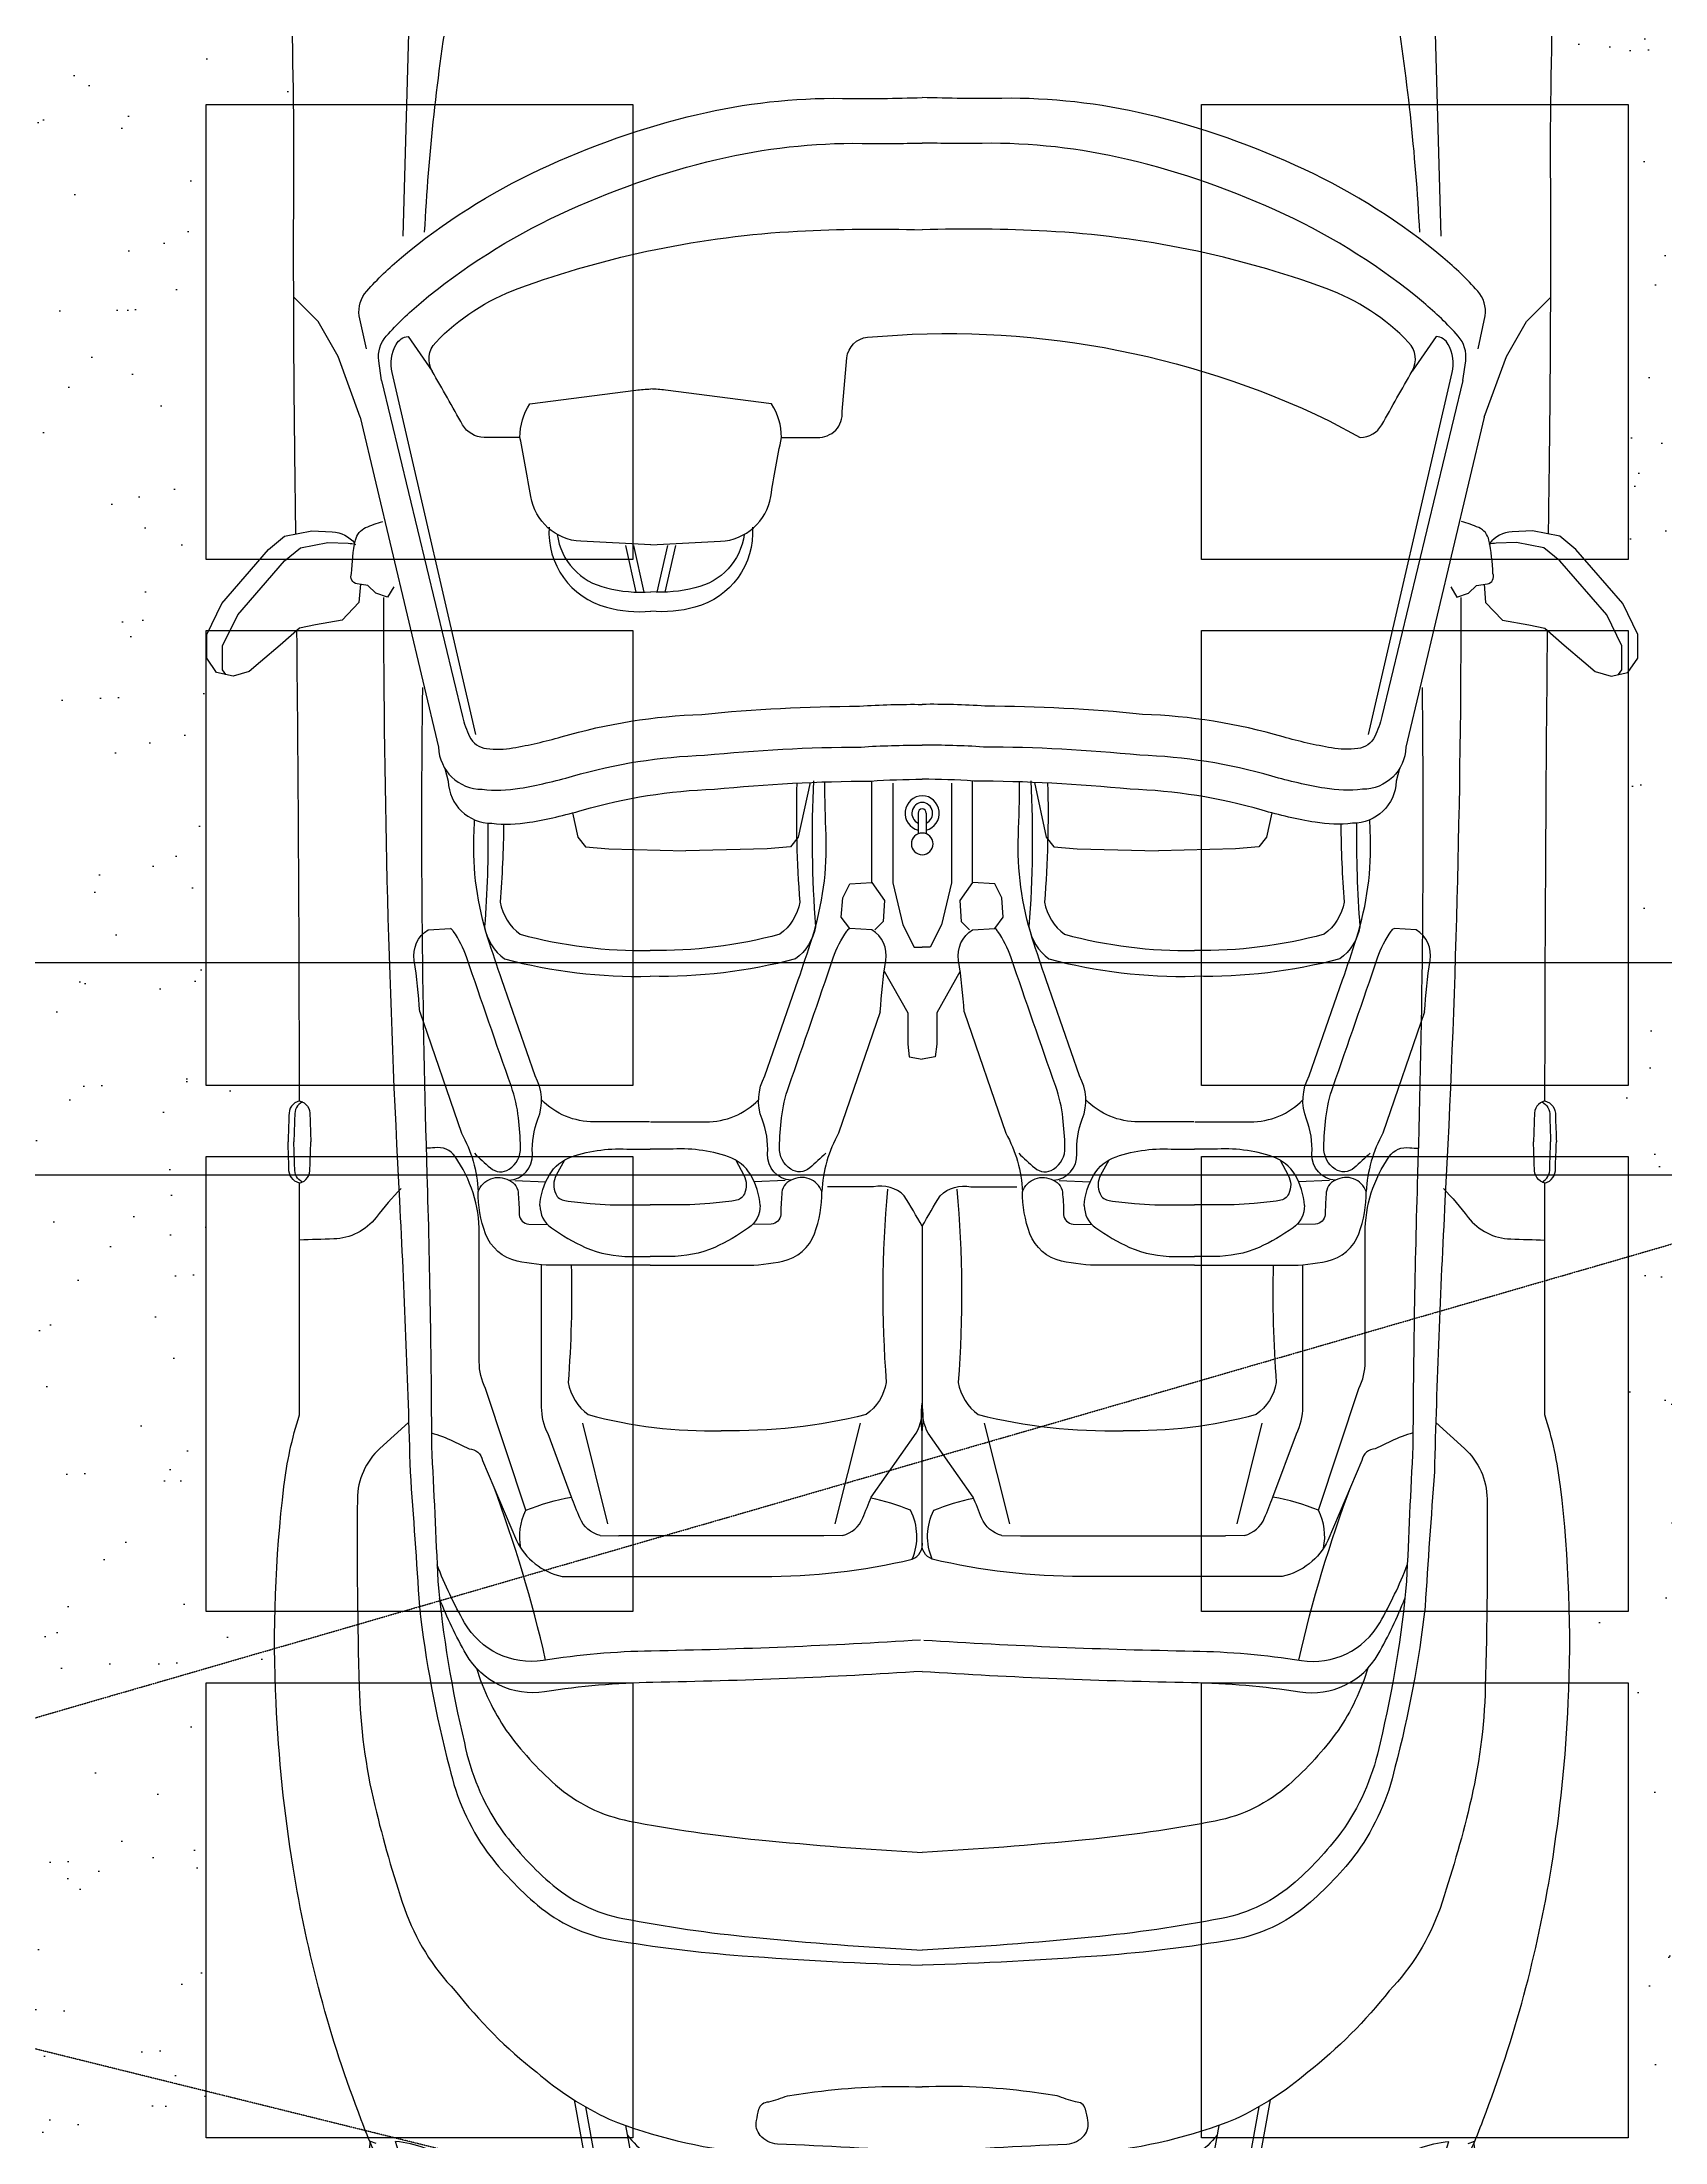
# Model space of a CAD drawing. Header units: millimetres. Extents: x -249630 to 95394, y -188036 to 109963.
# Drawn here: x -92736 to -89882, y 30966 to 34658 of the extents above; entities that cross this region are included whole.
import ezdxf

# ---------------------------------------------------------------- set-up
doc = ezdxf.new("R2010")
doc.units = ezdxf.units.MM
doc.header["$PDMODE"] = 2
doc.linetypes.add('HIDDEN2', pattern=[4.7625, 3.175, -1.5875])
for name, color, linetype in [('Arboles', 86, 'Continuous'), ('CARRERA911', 7, 'Continuous'), ('cotas', 1, 'Continuous'), ('Layer11', 30, 'Continuous'), ('Layer2', 8, 'Continuous'), ('Layer5', 84, 'Continuous'), ('VEREDA', 1, 'Continuous')]:
    doc.layers.add(name, color=color, linetype=linetype)
doc.styles.add('COTAS', font='arial.ttf', dxfattribs={"width": 1.1})
doc.dimstyles.new('COTA1-50', dxfattribs={"dimscale": 0.5, "dimtxt": 0.22, "dimasz": 0.12, "dimexe": 0.08, "dimexo": 0.05, "dimgap": 0.076, "dimtad": 2, "dimzin": 4, "dimdsep": 46, "dimtxsty": 'COTAS', "dimblk": 'ARCHTICK', "dimcen": -0.1, "dimclrd": 141, "dimclre": 141, "dimclrt": 11, "dimadec": 0, "dimazin": 0, "dimtfac": 1, "dimtix": 1, "dimtmove": 1, "dimatfit": 3, "dimfxl": 1, "dimtolj": 1, "dimtzin": 0, "dimarcsym": 0})
pattern_1 = [(82.5, (-230894.77, -222643.12), (-178.69067, 167.37674), [0, -193.04, 0, -215.9, 0, -206.375]), (52.5, (-230894.77, -222643.12), (-94.50546, 412.36643), [0, -104.14, 0, -173.99, 0, -66.675]), (12.5, (-231005.23, -222753.58), (279.14991, 280.16616), [0, -63.5, 0, -228.6, 0, -298.45]), (2.5, (-231005.23, -222753.58), (191.14055, 348.7754), [0, -31.75, 0, -149.86, 0, -171.45])]

# ---------------------------------------------------------------- blocks, each defined once
blk = doc.blocks.new('_ArchTick')
at = {"color": 0, "linetype": 'ByBlock', "const_width": 0.15}
blk.add_lwpolyline([(-0.5, -0.5), (0.5, 0.5)], dxfattribs=at)
blk = doc.blocks.new('*D67')
at = {"layer": 'cotas', "color": 141, "lineweight": -2, "transparency": 16777216}
for p, q in [((-92828, 33490.2), (-92828, 33039.6)), ((-89765.5, 33477.7), (-89765.5, 33039.6)), ((-92828, 33039.7), (-89765.5, 33039.7))]:
    blk.add_line(p, q, dxfattribs=at)
at = {"layer": 'Defpoints', "color": 0, "transparency": 16777216}
for p in [(-92828, 33490.3), (-89765.5, 33477.8), (-89765.5, 33039.7)]:
    blk.add_point(p, dxfattribs=at)
at = {"layer": 'cotas', "color": 141, "lineweight": -2, "transparency": 16777216, "xscale": 0.06, "yscale": 0.06, "zscale": 0.06, "rotation": 180}
blk.add_blockref('_ArchTick', (-92828, 33039.7), dxfattribs=at)
at = {"layer": 'cotas', "color": 141, "lineweight": -2, "transparency": 16777216, "xscale": 0.06, "yscale": 0.06, "zscale": 0.06}
blk.add_blockref('_ArchTick', (-89765.5, 33039.7), dxfattribs=at)
at = {"layer": 'cotas', "color": 11, "transparency": 16777216, "insert": (-91296.7, 33039.6), "char_height": 0.11, "attachment_point": 5, "style": 'COTAS'}
blk.add_mtext('\\A1;3062.50', dxfattribs=at)
blk = doc.blocks.new('CAR1_TOP')
at = {"layer": 'Layer11'}
for p, q in [((-1.8826, 0.7687), (-1.8798, 0.7766)), ((-0.5895, 0.5542), (-0.5899, 0.5278)), ((-0.8696, 0.4785), (-1.011, 0.4432)), ((-0.0589, 0.4742), (-0.0616, 0.4416)), ((-0.0453, 0.485), (-0.0589, 0.4742)), ((-0.0111, 0.4925), (-0.0453, 0.485)), ((-1.0274, 0.4539), (-1.0278, 0.4275)), ((-1.0278, 0.1391), (-1.0278, 0.4275)), ((-0.0616, 0.4416), (-0.0643, 0.3331)), ((0.2992, 0.4031), (0.3653, 0.4178)), ((-0.635, 0.411), (-0.635, 0.3836)), ((-0.5624, 0.411), (-0.5624, 0.3836)), ((-0.4841, 0.411), (-0.4841, 0.3836)), ((0.2992, 0.3918), (0.3653, 0.4065)), ((-0.635, 0.3562), (-0.635, 0.3836)), ((-0.5624, 0.3562), (-0.5624, 0.3836)), ((-0.4841, 0.3562), (-0.4841, 0.3836)), ((0.2992, 0.3734), (0.3653, 0.3587)), ((0.2992, 0.3621), (0.3653, 0.3474)), ((-0.0616, 0.2187), (-0.0643, 0.3331)), ((-0.5895, 0.213), (-0.5899, 0.2394)), ((-0.0589, 0.186), (-0.0616, 0.2187)), ((-0.0453, 0.1752), (-0.0589, 0.186)), ((0.0318, 0.1584), (-0.0453, 0.1752)), ((-1.0274, 0.1127), (-1.0278, 0.1391)), ((-0.8696, 0.0881), (-1.011, 0.1234)), ((-0.5925, 0.0007), (-0.846, 0.0007)), ((-0.0115, 0.0064), (-0.0405, 0.0064)), ((-0.0115, -0.005), (-0.0405, -0.005)), ((-0.8696, -0.0866), (-1.011, -0.122)), ((-1.0274, -0.1112), (-1.0278, -0.1377)), ((-1.0278, -0.1377), (-1.0278, -0.426)), ((-0.0453, -0.1737), (-0.0589, -0.1846)), ((0.0318, -0.157), (-0.0453, -0.1737)), ((-0.0589, -0.1846), (-0.0616, -0.2172)), ((-0.5895, -0.2115), (-0.5899, -0.2379)), ((-0.0616, -0.2172), (-0.0643, -0.3316)), ((-0.0616, -0.4401), (-0.0643, -0.3316)), ((-0.635, -0.3547), (-0.635, -0.3821)), ((-0.635, -0.4095), (-0.635, -0.3821)), ((-0.5624, -0.3547), (-0.5624, -0.3821)), ((-0.5624, -0.4095), (-0.5624, -0.3821)), ((-0.4841, -0.3547), (-0.4841, -0.3821)), ((-0.4841, -0.4095), (-0.4841, -0.3821)), ((-1.0274, -0.4524), (-1.0278, -0.426)), ((-0.8696, -0.477), (-1.011, -0.4417)), ((-0.0589, -0.4727), (-0.0616, -0.4401)), ((-0.0453, -0.4836), (-0.0589, -0.4727)), ((-0.0111, -0.491), (-0.0453, -0.4836)), ((-0.5895, -0.5527), (-0.5899, -0.5263)), ((-1.8826, -0.7673), (-1.8798, -0.7751))]:
    blk.add_line(p, q, dxfattribs=at)
for points in [[(0.3105, 0.791), (0.2848, 0.7932), (0.2599, 0.8168), (0.2537, 0.8541), (0.2487, 0.8765), (0.2251, 0.9039), (0.2014, 0.9313), (0.1877, 0.9475), (0.1815, 0.9698), (0.1865, 0.9935), (0.2064, 1.0072), (0.24, 1.0072), (0.2836, 0.986), (0.3595, 0.9201), (0.3782, 0.8977), (0.3857, 0.8591), (0.3844, 0.8305, -0.22161), (0.3679, 0.7988, -0.22161)], [(0.1837, 0.9803), (0.1902, 0.9848), (0.2238, 0.9848), (0.2674, 0.9636), (0.3434, 0.8977), (0.362, 0.8753), (0.3695, 0.8367), (0.3683, 0.8081, -0.062527), (0.3665, 0.7977, -0.062527)], [(-2.1927, 0.0007), (-2.1849, 0.3752, -0.076537), (-2.1534, 0.5545, -0.086757), (-2.092, 0.667, -0.10675), (-2.0573, 0.6954), (-2.0148, 0.7158, -0.003982), (-1.9314, 0.7551, -0.016266), (-1.8495, 0.7897, -0.052049), (-1.4937, 0.8857, -0.02824), (-1.2625, 0.9096, -0.041393), (-0.9586, 0.8986, -0.048157), (-0.8579, 0.8766), (-0.5317, 0.8766)], [(-0.5317, 0.8766, -0.3707), (-0.511, 0.8914, 0.000614), (-0.4739, 0.8927)], [(-0.4161, 0.8766, 0.3707), (-0.4367, 0.8914, -0.000614), (-0.4739, 0.8927)], [(0.3813, 0.8818, 0.000281), (0.4686, 0.8829, -0.004665), (0.9327, 0.8844, 0.006938), (1.2287, 0.8907, -0.055982), (1.4539, 0.8734, -0.021498), (1.594, 0.8404, -0.021353), (1.7042, 0.8042, -0.022762), (1.8875, 0.7255, -0.203444), (2.1378, 0.4392, -0.07526), (2.2116, 0.0007, -0.07526)], [(-0.5392, 0.7338, 0.024615), (-0.58, 0.7688, -0.223398), (-0.6103, 0.8284, 0.00021), (-0.6118, 0.8766, 0.00021)], [(-0.5317, 0.8766, 0.370699), (-0.511, 0.8619, -0.000614), (-0.4739, 0.8606)], [(-0.5302, 0.8726, -0.309042), (-0.511, 0.8833, 0.000614), (-0.4739, 0.8847)], [(-0.4176, 0.8726, 0.309042), (-0.4367, 0.8833, -0.000614), (-0.4739, 0.8847)], [(-0.4161, 0.8766, -0.3707), (-0.4367, 0.8619, 0.000614), (-0.4739, 0.8606)], [(-0.4161, 0.8766, 0.002126), (0.2454, 0.8803)], [(0.3068, 0.7441), (0.2925, 0.7529), (0.298, 0.7694), (0.309, 0.7803), (0.3112, 0.7957, -0.504918), (0.3255, 0.8033, -0.045684), (0.3726, 0.7979, -0.242065), (0.3902, 0.7836, -0.032414), (0.399, 0.7595, -0.143073)], [(-2.2116, -0.0007), (-2.2116, 0.3375, -0.055426), (-2.1912, 0.5216, -0.059428), (-2.1565, 0.6195, -0.097452), (-2.0951, 0.6997, -0.082707), (-1.9944, 0.7626, -0.136156), (-1.8794, 0.7768, 0.047635)], [(-0.8684, 0.7231), (-0.905, 0.7634, 0.209375), (-0.976, 0.7952, 0.008786), (-1.2407, 0.7928, 0.052376), (-1.4073, 0.7707, 0.022093), (-1.5519, 0.7291, 0.108048), (-1.6677, 0.6576, 0.061356), (-1.7823, 0.543, 0.068655), (-1.8483, 0.4409, 0.073523), (-1.895, 0.2468, 0.014318), (-1.9121, 0.0729, 0.013039), (-1.9153, 0.0007, 0.013039)], [(0.5454, 0.7913), (0.0815, 0.681), (0.0815, 0.681, 0.407429), (0.0222, 0.6198, 0.069501), (0.0236, 0.5669, 0.029071), (0.0406, 0.4926, -0.062231), (0.0701, 0.3068, -0.024249), (0.0816, 0.0868, -0.020658), (0.084, 0.0007, -0.020658)], [(0.6417, 0.7826), (0.6879, 0.7926, -0.220404), (0.7229, 0.782, -0.037374), (0.7702, 0.7332, -0.064028), (0.894, 0.5384, -0.05126), (0.9713, 0.3169, -0.061449), (0.994, 0.1128, 0.010916), (0.9951, 0.0007, 0.008235)], [(-2.1189, 0.4832), (-2.0489, 0.4919, 0.060338), (-2.0089, 0.5019, -0.005591), (-1.9952, 0.5543, -0.137482), (-1.9652, 0.6043, 0.014112), (-1.9214, 0.648, 0.101805), (-1.889, 0.7004, 0.064537), (-1.8797, 0.7414, 0.064537)], [(-2.1189, 0.4832, -0.075551), (-2.1101, 0.5468, -0.072826), (-2.0801, 0.6118, -0.056103), (-2.0389, 0.6617, -0.027417), (-2.0014, 0.6941, -0.098085), (-1.9414, 0.7241, 0.002459), (-1.8797, 0.7414, 0.002459)], [(0.2919, 0.7585, 0.013204), (-0.5567, 0.7361, -0.006823), (-0.938, 0.7211, -0.002349), (-1.1276, 0.708, 0.035892), (-1.3539, 0.6656, 0.099022), (-1.4726, 0.6128, 0.0549), (-1.5474, 0.5418, 0.134174), (-1.596, 0.4372, 0.023136), (-1.6184, 0.2542, 0.011713), (-1.6317, 0.0007, 0.011713)], [(0.5972, 0.7612), (0.1244, 0.6474, 0.053281), (0.0964, 0.6374, 0.257952), (0.0794, 0.6134, 0.069501), (0.0804, 0.5765, 0.029071), (0.0959, 0.5086, -0.06163), (0.1276, 0.3106, -0.023841), (0.1391, 0.0889, -0.020054), (0.1416, 0.0007, -0.020054)], [(0.0991, 0.6285), (0.6082, 0.7461, -0.184919), (0.648, 0.7406, -0.243778), (0.6592, 0.7239), (0.6105, 0.69)], [(0.5972, 0.7612), (0.6246, 0.7651, -0.220404), (0.6596, 0.7545, -0.037374), (0.7069, 0.7057, -0.064028), (0.8307, 0.5109, -0.05126), (0.908, 0.2894, -0.061449), (0.9307, 0.0853, 0.008235), (0.9311, 0.0007, 0.008235)], [(-0.2909, 0.7075, 0.024834), (-0.2185, 0.7153, -0.300381), (-0.1754, 0.6957), (-0.1734, 0.6644)], [(0.8003, 0.7307), (1.2032, 0.7194, -0.03271), (1.3238, 0.7081, 0.00658), (1.529, 0.678, -0.040733), (1.6156, 0.6592, -0.249875)], [(0.1655, 0.7038, 0.010667), (-0.5203, 0.6974, -0.006823), (-0.9019, 0.691, -0.002349), (-1.0917, 0.6821, 0.035892), (-1.3189, 0.6447, 0.099022), (-1.4388, 0.5945, 0.0549), (-1.5151, 0.5252, 0.134174), (-1.566, 0.4217, 0.023136), (-1.5925, 0.2392, 0.011039), (-1.6106, 0.0007, 0.011039)], [(-1.2186, 0.0007, -0.011415), (-1.2341, 0.3796, 0.034437), (-1.2473, 0.5318, -0.311257), (-1.1943, 0.6422, -0.036685), (-1.1159, 0.6797, -0.193774)], [(-1.1744, 0.0029, -0.011415), (-1.1899, 0.3818, 0.034437), (-1.2031, 0.534, -0.311257), (-1.1501, 0.6444, -0.038052), (-1.0687, 0.6831, -0.193774)], [(-0.8832, 0.6913, -0.045215), (-0.8947, 0.6605), (-0.9054, 0.638, -0.345557), (-0.9217, 0.6192), (-1.0342, 0.5715, 0.230283), (-1.0852, 0.5071), (-1.0852, 0.2255, 0.05775), (-1.0608, 0.0148, 0.221944), (-0.992, 0.0171, 0.049345), (-0.9749, 0.0731, 0.049345)], [(-0.6019, 0.6237, 0.154428), (-0.4944, 0.6578, 0.279563), (-0.4819, 0.6864, -0.0411), (-0.4825, 0.6986, -0.0411)], [(-0.2909, 0.7075), (-0.4613, 0.6488, -0.113823), (-0.5436, 0.6253, -0.467977), (-0.5278, 0.5822, 0.412278), (-0.4906, 0.549, -0.105935), (-0.4417, 0.5412, 0.220468), (-0.381, 0.5451), (-0.2459, 0.592, -0.006488), (-0.1871, 0.6116, -0.087388), (-0.0422, 0.6312, 0.002401), (-0.0207, 0.6304, 0.002401)], [(0.3659, 0.3826), (0.371, 0.4809, -0.352581), (0.434, 0.5514, 0.008047), (0.5172, 0.5665), (0.5172, 0.6169, -0.270521), (0.5348, 0.6472, 0.000614), (0.6105, 0.69, -0.331797), (0.6508, 0.685, -0.11427), (0.7265, 0.5691, -0.074246), (0.8072, 0.176, -0.021686), (0.8091, 0.0007, -0.021686)], [(0.8059, 0.7006, -0.028311), (1.1354, 0.6648, 0.046105), (1.7625, 0.4522, 0.219439), (1.8284, 0.4654, -0.325452)], [(-0.4896, 0.6307, 0.013286), (-0.5104, 0.6082, 0.337789), (-0.5121, 0.5816, 0.259224), (-0.4813, 0.5656, 0.021299), (-0.4399, 0.5686, 0.055963), (-0.396, 0.5786, -0.002113), (-0.2147, 0.6414, 0.070451), (-0.1774, 0.6603, 0.094491), (-0.1734, 0.6644, 0.27987)], [(0.0516, 0.6722), (0.0336, 0.6674), (0.0336, 0.6674, 0.407429), (-0.0257, 0.6062, 0.069501), (-0.0242, 0.5533, 0.029071), (-0.0073, 0.4789, -0.062231), (0.0223, 0.2931, -0.024249), (0.0337, 0.0732, -0.017381), (0.0363, 0.0007, -0.017381)], [(-1.214, 0.6277, 0.073848), (-1.3018, 0.5857, 0.0549), (-1.3781, 0.5164, 0.134174), (-1.429, 0.4129, 0.023136), (-1.4555, 0.2304, 0.010631), (-1.4732, 0.0007, 0.010631)], [(-0.992, 0.5581), (-0.8206, 0.6148, -0.12452), (-0.783, 0.6237)], [(-0.6473, 0.3836), (-0.6473, 0.5157, -0.053938), (-0.6414, 0.5705, -0.254764), (-0.6029, 0.6149, -0.092411), (-0.5436, 0.6253)], [(-1.2026, 0.5305, 0.033935), (-0.9576, 0.6039, 0.033935)], [(-0.1712, 0.6163, 0.195218), (-0.2165, 0.5881, 0.070006), (-0.2409, 0.3836, 0.070006)], [(-0.1365, 0.5943, 0.195218), (-0.1818, 0.5661, 0.070126), (-0.2046, 0.3836, 0.070126)], [(-0.0254, 0.6117, -0.022542), (-0.1712, 0.6163)], [(-0.0268, 0.5896, -0.016969), (-0.1365, 0.5943)], [(-1.0451, 0.5653, -0.169354), (-0.992, 0.5581, -0.056224), (-0.9734, 0.4941, -0.056224)], [(-0.5278, 0.5822, -0.326686), (-0.548, 0.569, -0.023531), (-0.5762, 0.5675, 0.359), (-0.5895, 0.5542)], [(0.5172, 0.5665, -0.146365), (0.5642, 0.5525), (0.5835, 0.4034, -0.020696), (0.5853, 0.3826, -0.020696)], [(-0.9734, 0.4941), (-0.8844, 0.527, -0.12452), (-0.8467, 0.536)], [(-0.5632, 0.5385, 0.242282), (-0.5946, 0.5223, 0.047081), (-0.6222, 0.4747, 0.10256), (-0.635, 0.411, 2.072365)], [(-0.5632, 0.5385, -0.117989), (-0.5203, 0.5252, -0.175982), (-0.4946, 0.4938, -0.098855), (-0.4841, 0.411, 1.01209)], [(-0.4457, 0.3842), (-0.4457, 0.4621, -0.199641), (-0.4148, 0.5363, 0.141935)], [(-0.4994, 0.504), (-0.5208, 0.5156, 0.238178), (-0.5468, 0.5163, 0.252188), (-0.5564, 0.5033, 0.013169), (-0.5605, 0.4678, 0.027186), (-0.5624, 0.411, 0.027186)], [(0.3909, 0.5256, 0.358011), (0.2781, 0.4448, 0.087142), (0.2726, 0.3826)], [(0.3807, 0.5142, 0.316561), (0.3056, 0.4448, 0.087142), (0.3001, 0.3826)], [(-1.8213, 0.4903), (-2.0181, 0.4547, 0.207319), (-2.0913, 0.406, 0.101931), (-2.1035, 0.3746, 0.00876), (-2.1122, 0.3172, 0.038849), (-2.1297, 0.0007, 0.03739)], [(-1.8309, 0.4743), (-2.0053, 0.4428, 0.207319), (-2.0785, 0.3941, 0.101931), (-2.0907, 0.3627, 0.00876), (-2.0994, 0.3053, 0.03739), (-2.1172, 0.0007, 0.03739)], [(-1.0274, 0.4539, -0.234479), (-1.0027, 0.4823, -0.003885), (-0.9734, 0.4941, -0.003885)], [(-0.812, 0.4987, 0.195218), (-0.8573, 0.4705, 0.071933), (-0.88, 0.2833, 0.070126)], [(-0.6473, 0.4944, -0.02547), (-0.812, 0.4987)], [(-1.8571, 0.4179), (-1.9408, 0.4028, 0.207319), (-2.014, 0.354, 0.101931), (-2.0262, 0.3227, 0.00876), (-2.035, 0.2652, 0.032481), (-2.053, 0.0007)], [(-1.8708, 0.4154, 0.088206), (-1.8972, 0.3871, 0.101931), (-1.9094, 0.3558, 0.00876), (-1.9181, 0.2983, 0.036536), (-1.936, 0.0007, 0.036536)], [(-0.6473, 0.3836), (-0.6473, 0.2515, 0.053938), (-0.6414, 0.1967, 0.254764), (-0.6029, 0.1523, 0.092411), (-0.5436, 0.1419)], [(-0.5632, 0.2287, -0.242282), (-0.5946, 0.2449, -0.047081), (-0.6222, 0.2924, -0.10256), (-0.635, 0.3562, -2.072365)], [(-0.5632, 0.2287, 0.117989), (-0.5203, 0.242, 0.175982), (-0.4946, 0.2734, 0.098855), (-0.4841, 0.3562, -1.01209)], [(-0.4994, 0.2631), (-0.5208, 0.2516, -0.238178), (-0.5468, 0.2509, -0.252188), (-0.5564, 0.2639, -0.013169), (-0.5605, 0.2994, -0.027186), (-0.5624, 0.3562, -0.027186)], [(-0.4457, 0.383), (-0.4457, 0.305, 0.199641), (-0.4148, 0.2309, -0.141935)], [(-0.1712, 0.1508, -0.195218), (-0.2165, 0.179, -0.070006), (-0.2409, 0.3836, -0.070006)], [(-0.1365, 0.1729, -0.195218), (-0.1818, 0.2011, -0.070126), (-0.2046, 0.3836, -0.070126)], [(0.3909, 0.2396, -0.358011), (0.2781, 0.3204, -0.087142), (0.2726, 0.3826)], [(0.3807, 0.251, -0.316561), (0.3056, 0.3204, -0.087142), (0.3001, 0.3826)], [(0.3659, 0.3826), (0.371, 0.2843, 0.352581), (0.434, 0.2138, -0.008047), (0.5172, 0.1987), (0.5172, 0.1483)], [(0.5172, 0.1987, 0.146365), (0.5642, 0.2127), (0.5835, 0.3618, 0.020696), (0.5853, 0.3826, 0.020696)], [(-0.812, 0.0513, -0.195218), (-0.8573, 0.0796, -0.066177), (-0.88, 0.2833, -0.070126)], [(-1.8943, 0.0007, 0.004647), (-1.8833, 0.2043, -0.212789), (-1.8711, 0.2286, -0.225042), (-1.8502, 0.2339, -0.010282), (-1.8345, 0.2304, -0.358153), (-1.8241, 0.2164, 0.030605), (-1.8154, 0.1903), (-1.8101, 0.152, -0.044318), (-1.803, 0.0007, -0.044318)], [(-0.5278, 0.1849, 0.326686), (-0.548, 0.1982, 0.023531), (-0.5762, 0.1996, -0.359), (-0.5895, 0.213)], [(-0.2909, 0.0597), (-0.4613, 0.1184, 0.113823), (-0.5436, 0.1419, 0.467977), (-0.5278, 0.1849, -0.412278), (-0.4906, 0.2182, 0.105935), (-0.4417, 0.226, -0.220468), (-0.381, 0.2221), (-0.2459, 0.1751, 0.006488), (-0.1871, 0.1556, 0.087388), (-0.0422, 0.136, -0.008359), (0.0326, 0.1377, -0.008359)], [(-0.4896, 0.1364, -0.013286), (-0.5104, 0.1589, -0.337789), (-0.5121, 0.1856, -0.259224), (-0.4813, 0.2016, -0.021299), (-0.4399, 0.1986, -0.055963), (-0.396, 0.1885, 0.002113), (-0.2147, 0.1258, -0.070451), (-0.1774, 0.1068, -0.094491), (-0.1734, 0.1027, -0.27987)], [(0.031, 0.1771, 0.025901), (-0.1365, 0.1729)], [(0.0342, 0.1536, 0.031761), (-0.1712, 0.1508, 0.031761)], [(0.5172, 0.1483, 0.460181), (0.5537, 0.1134), (0.6289, 0.1066, -0.361883), (0.658, 0.0775, -0.136022), (0.5405, -0.5718, -0.015575)], [(-0.5925, 0.0007, 0.007409), (-0.5495, 0.026, 0.250325), (-0.5368, 0.0692), (-0.5368, 0.134)], [(-1.0274, 0.1127, 0.234479), (-1.0027, 0.0843, 0.003885), (-0.9734, 0.0725, 0.003885)], [(-0.2909, 0.0597, -0.024834), (-0.2185, 0.0519, 0.300381), (-0.1754, 0.0714), (-0.1734, 0.1027), (-0.1578, 0.1145), (-0.1303, 0.1125), (-0.1108, 0.1027), (-0.1088, 0.0714), (-0.1343, 0.0538), (-0.1636, 0.0558), (-0.1754, 0.0675)], [(-0.9734, 0.0725), (-0.8836, 0.0092, 0.137248), (-0.846, 0.0007)], [(-0.5405, 0.0495, 0.042022), (-0.812, 0.0513)], [(-2.2116, 0.0022), (-2.2116, -0.3361, 0.055426), (-2.1912, -0.5201, 0.059428), (-2.1565, -0.618, 0.097452), (-2.0951, -0.6982, 0.082707), (-1.9944, -0.7612, 0.136156), (-1.8794, -0.7753, -0.047635)], [(-2.1927, 0.0007), (-2.1849, -0.3737, 0.076537), (-2.1534, -0.5531, 0.086757), (-2.092, -0.6656, 0.10675), (-2.0573, -0.6939), (-2.0148, -0.7143, 0.003982), (-1.9314, -0.7537, 0.016266), (-1.8495, -0.7883, 0.052049), (-1.4937, -0.8843, 0.02824), (-1.2625, -0.9081, 0.041393), (-0.9586, -0.8971, 0.048157), (-0.8579, -0.8751), (-0.5317, -0.8751)], [(-1.8213, -0.4888), (-2.0181, -0.4533, -0.207319), (-2.0913, -0.4045, -0.101931), (-2.1035, -0.3732, -0.00876), (-2.1122, -0.3157, -0.038849), (-2.1297, 0.0007, -0.03739)], [(-1.8309, -0.4729), (-2.0053, -0.4414, -0.207319), (-2.0785, -0.3926, -0.101931), (-2.0907, -0.3613, -0.00876), (-2.0994, -0.3038, -0.03739), (-2.1172, 0.0007, -0.03739)], [(-1.8571, -0.4164), (-1.9408, -0.4013, -0.207319), (-2.014, -0.3526, -0.101931), (-2.0262, -0.3212, -0.00876), (-2.035, -0.2637, -0.032481), (-2.053, 0.0007)], [(-1.8708, -0.414, -0.088206), (-1.8972, -0.3856, -0.101931), (-1.9094, -0.3543, -0.00876), (-1.9181, -0.2968, -0.036536), (-1.936, 0.0007, -0.036536)], [(-0.8684, -0.7216), (-0.905, -0.7619, -0.209375), (-0.976, -0.7938, -0.008786), (-1.2407, -0.7913, -0.052376), (-1.4073, -0.7693, -0.022093), (-1.5519, -0.7276, -0.108048), (-1.6677, -0.6561, -0.061356), (-1.7823, -0.5416, -0.068655), (-1.8483, -0.4394, -0.073523), (-1.895, -0.2453, -0.014318), (-1.9121, -0.0715, -0.013039), (-1.9153, 0.0007, -0.013039)], [(-1.8943, 0.0007, -0.004647), (-1.8833, -0.2028, 0.212789), (-1.8711, -0.2272, 0.225042), (-1.8502, -0.2324, 0.010282), (-1.8345, -0.2289, 0.358153), (-1.8241, -0.215, -0.030605), (-1.8154, -0.1889), (-1.8101, -0.1506, 0.044318), (-1.803, 0.0007, 0.044318)], [(0.2919, -0.757, -0.013204), (-0.5567, -0.7346, 0.006823), (-0.938, -0.7197, 0.002349), (-1.1276, -0.7066, -0.035892), (-1.3539, -0.6642, -0.099022), (-1.4726, -0.6113, -0.0549), (-1.5474, -0.5404, -0.134174), (-1.596, -0.4358, -0.023136), (-1.6184, -0.2527, -0.011713), (-1.6317, 0.0007, -0.011713)], [(0.1655, -0.7023, -0.010667), (-0.5203, -0.696, 0.006823), (-0.9019, -0.6895, 0.002349), (-1.0917, -0.6806, -0.035892), (-1.3189, -0.6433, -0.099022), (-1.4388, -0.5931, -0.0549), (-1.5151, -0.5238, -0.134174), (-1.566, -0.4203, -0.023136), (-1.5925, -0.2378, -0.011039), (-1.6106, 0.0007, -0.011039)], [(-1.214, -0.6263, -0.073848), (-1.3018, -0.5842, -0.0549), (-1.3781, -0.5149, -0.134174), (-1.429, -0.4115, -0.023136), (-1.4555, -0.2289, -0.010631), (-1.4732, 0.0007, -0.010631)], [(-1.2186, 0.0007, 0.011415), (-1.2341, -0.3781, -0.034437), (-1.2473, -0.5304, 0.311257), (-1.1943, -0.6407, 0.036685), (-1.1159, -0.6782, 0.193774)], [(-1.0608, 0.0148, 0.353184), (-1.036, 0.0007)], [(-1.0608, -0.0134, -0.353184), (-1.036, 0.0007)], [(-1.036, 0.0007), (-0.8827, 0.0007, -0.060517), (-0.8414, 0.0007)], [(-0.9974, 0.0007), (-0.8827, 0.0007, 0.060517), (-0.8414, 0.0007)], [(-0.9734, -0.071), (-0.8836, -0.0077, -0.137248), (-0.846, 0.0007)], [(-0.5925, 0.0007, -0.007409), (-0.5495, -0.0245, -0.250325), (-0.5368, -0.0678), (-0.5368, -0.1325)], [(0.0516, -0.6708), (0.0336, -0.6659), (0.0336, -0.6659, -0.407429), (-0.0257, -0.6047, -0.069501), (-0.0242, -0.5518, -0.029071), (-0.0073, -0.4774, 0.062231), (0.0223, -0.2916, 0.024249), (0.0337, -0.0717, 0.017381), (0.0363, 0.0007, 0.017381)], [(0.5454, -0.7898), (0.0815, -0.6796), (0.0815, -0.6796, -0.407429), (0.0222, -0.6184, -0.069501), (0.0236, -0.5655, -0.029071), (0.0406, -0.4911, 0.062231), (0.0701, -0.3053, 0.024249), (0.0816, -0.0854, 0.020658), (0.084, 0.0007, 0.020658)], [(0.5972, -0.7598), (0.1244, -0.6459, -0.053281), (0.0964, -0.6359, -0.257952), (0.0794, -0.6119, -0.069501), (0.0804, -0.575, -0.029071), (0.0959, -0.5071, 0.06163), (0.1276, -0.3092, 0.023841), (0.1391, -0.0875, 0.020054), (0.1416, 0.0007, 0.020054)], [(0.3813, -0.8803, -0.000281), (0.4686, -0.8814, 0.004665), (0.9327, -0.883, -0.006938), (1.2287, -0.8893, 0.055982), (1.4539, -0.872, 0.021498), (1.594, -0.8389, 0.021353), (1.7042, -0.8027, 0.022762), (1.8875, -0.7241, 0.203444), (2.1378, -0.4377, 0.07526), (2.2116, 0.0007, 0.07526)], [(0.5405, -0.5718), (0.5172, -0.6155, 0.270521), (0.5348, -0.6457, -0.000614), (0.6105, -0.6885, 0.331797), (0.6508, -0.6835, 0.11427), (0.7265, -0.5676, 0.074246), (0.8072, -0.1745, 0.021686), (0.8091, 0.0007)], [(0.5972, -0.7598), (0.6246, -0.7637, 0.220404), (0.6596, -0.7531, 0.037374), (0.7069, -0.7042, 0.064028), (0.8307, -0.5094, 0.05126), (0.908, -0.2879, 0.061449), (0.9307, -0.0838, -0.008235), (0.9311, 0.0007, -0.008235)], [(0.6417, -0.7811), (0.6879, -0.7912, 0.220404), (0.7229, -0.7806, 0.037374), (0.7702, -0.7317, 0.064028), (0.894, -0.5369, 0.05126), (0.9713, -0.3154, 0.061449), (0.994, -0.1113, -0.010916), (0.9951, 0.0007, -0.008235)], [(-1.1744, -0.0015, 0.011415), (-1.1899, -0.3803, -0.034437), (-1.2031, -0.5326, 0.311257), (-1.1501, -0.6429, 0.038052), (-1.0687, -0.6816, 0.193774)], [(-0.8832, -0.6898, 0.045215), (-0.8947, -0.6591), (-0.9054, -0.6365, 0.345557), (-0.9217, -0.6177), (-1.0342, -0.57, -0.230283), (-1.0852, -0.5057), (-1.0852, -0.224, -0.05775), (-1.0608, -0.0134, -0.221944), (-0.992, -0.0156, -0.049345), (-0.9749, -0.0716, -0.049345)], [(-0.812, -0.0499, 0.195218), (-0.8573, -0.0781, 0.066177), (-0.88, -0.2818, 0.070126)], [(-0.5405, -0.048, -0.042022), (-0.812, -0.0499)], [(-0.2909, -0.0582), (-0.4613, -0.1169, -0.113823), (-0.5436, -0.1404, -0.467977), (-0.5278, -0.1835, 0.412278), (-0.4906, -0.2167, -0.105935), (-0.4417, -0.2245, 0.220468), (-0.381, -0.2206), (-0.2459, -0.1737, -0.006488), (-0.1871, -0.1541, -0.087388), (-0.0422, -0.1345, 0.008359), (0.0326, -0.1363, 0.008359)], [(-0.2909, -0.0582, 0.024834), (-0.2185, -0.0504, -0.300381), (-0.1754, -0.07), (-0.1734, -0.1013), (-0.1578, -0.113), (-0.1303, -0.1111), (-0.1108, -0.1013), (-0.1088, -0.07), (-0.1343, -0.0524), (-0.1636, -0.0543), (-0.1754, -0.066)], [(-1.0274, -0.1112, -0.234479), (-1.0027, -0.0829, -0.003885), (-0.9734, -0.071, -0.003885)], [(-0.4896, -0.135, 0.013286), (-0.5104, -0.1575, 0.337789), (-0.5121, -0.1841, 0.259224), (-0.4813, -0.2001, 0.021299), (-0.4399, -0.1971, 0.055963), (-0.396, -0.1871, -0.002113), (-0.2147, -0.1243, 0.070451), (-0.1774, -0.1054, 0.094491), (-0.1734, -0.1013, 0.27987)], [(-0.6473, -0.3821), (-0.6473, -0.25, -0.053938), (-0.6414, -0.1952, -0.254764), (-0.6029, -0.1508, -0.092411), (-0.5436, -0.1404)], [(-0.1712, -0.1494, 0.195218), (-0.2165, -0.1776, 0.070006), (-0.2409, -0.3821, 0.070006)], [(-0.1365, -0.1714, 0.195218), (-0.1818, -0.1996, 0.070126), (-0.2046, -0.3821, 0.070126)], [(0.0342, -0.1521, -0.031761), (-0.1712, -0.1494, -0.031761)], [(0.031, -0.1757, -0.025901), (-0.1365, -0.1714)], [(-0.5278, -0.1835, -0.326686), (-0.548, -0.1967, -0.023531), (-0.5762, -0.1982, 0.359), (-0.5895, -0.2115)], [(-0.5632, -0.2272, 0.242282), (-0.5946, -0.2434, 0.047081), (-0.6222, -0.291, 0.10256), (-0.635, -0.3547, 2.072365)], [(-0.5632, -0.2272, -0.117989), (-0.5203, -0.2405, -0.175982), (-0.4946, -0.2719, -0.098855), (-0.4841, -0.3547, 1.01209)], [(-0.4457, -0.3815), (-0.4457, -0.3036, -0.199641), (-0.4148, -0.2294, 0.141935)], [(-0.4994, -0.2617), (-0.5208, -0.2501, 0.238178), (-0.5468, -0.2494, 0.252188), (-0.5564, -0.2624, 0.013169), (-0.5605, -0.2979, 0.027186), (-0.5624, -0.3547, 0.027186)], [(-0.812, -0.4973, -0.195218), (-0.8573, -0.469, -0.071933), (-0.88, -0.2818, -0.070126)], [(-0.6473, -0.3821), (-0.6473, -0.5142, 0.053938), (-0.6414, -0.569, 0.254764), (-0.6029, -0.6134, 0.092411), (-0.5436, -0.6238)], [(-0.4457, -0.3827), (-0.4457, -0.4607, 0.199641), (-0.4148, -0.5348, -0.141935)], [(-0.1712, -0.6149, -0.195218), (-0.2165, -0.5867, -0.070006), (-0.2409, -0.3821, -0.070006)], [(-0.1365, -0.5928, -0.195218), (-0.1818, -0.5646, -0.070126), (-0.2046, -0.3821, -0.070126)], [(-0.5632, -0.537, -0.242282), (-0.5946, -0.5209, -0.047081), (-0.6222, -0.4733, -0.10256), (-0.635, -0.4095, -2.072365)], [(-0.5632, -0.537, 0.117989), (-0.5203, -0.5237, 0.175982), (-0.4946, -0.4923, 0.098855), (-0.4841, -0.4095, -1.01209)], [(-0.4994, -0.5026), (-0.5208, -0.5141, -0.238178), (-0.5468, -0.5148, -0.252188), (-0.5564, -0.5018, -0.013169), (-0.5605, -0.4663, -0.027186), (-0.5624, -0.4095, -0.027186)], [(-1.0274, -0.4524, 0.234479), (-1.0027, -0.4808, 0.003885), (-0.9734, -0.4926, 0.003885)], [(0.8059, -0.6991, 0.028311), (1.1354, -0.6634, -0.046105), (1.7625, -0.4507, -0.219439), (1.8284, -0.4639, 0.325452)], [(-2.1189, -0.4817, 0.075551), (-2.1101, -0.5454, 0.072826), (-2.0801, -0.6103, 0.056103), (-2.0389, -0.6602, 0.027417), (-2.0014, -0.6927, 0.098085), (-1.9414, -0.7226, -0.002459), (-1.8797, -0.7399, -0.002459)], [(-2.1189, -0.4817), (-2.0489, -0.4904, -0.060338), (-2.0089, -0.5004, 0.005591), (-1.9952, -0.5529, 0.137482), (-1.9652, -0.6028, -0.014112), (-1.9214, -0.6465, -0.101805), (-1.889, -0.6989, -0.064537), (-1.8797, -0.7399, -0.064537)], [(-1.0451, -0.5638, 0.169354), (-0.992, -0.5567, 0.056224), (-0.9734, -0.4926, 0.056224)], [(-0.9734, -0.4926), (-0.8844, -0.5256, 0.12452), (-0.8467, -0.5345)], [(-0.6473, -0.493, 0.02547), (-0.812, -0.4973)], [(-1.2026, -0.529, -0.033935), (-0.9576, -0.6025, -0.033935)], [(-0.992, -0.5567), (-0.8206, -0.6133, 0.12452), (-0.783, -0.6223)], [(-0.5278, -0.5808, 0.326686), (-0.548, -0.5675, 0.023531), (-0.5762, -0.5661, -0.359), (-0.5895, -0.5527)], [(-0.2909, -0.706), (-0.4613, -0.6473, 0.113823), (-0.5436, -0.6238, 0.467977), (-0.5278, -0.5808, -0.412278), (-0.4906, -0.5475, 0.105935), (-0.4417, -0.5397, -0.220468), (-0.381, -0.5436), (-0.2459, -0.5906, 0.006488), (-0.1871, -0.6101, 0.087388), (-0.0422, -0.6297, -0.002401), (-0.0207, -0.6289, -0.002401)], [(-0.4896, -0.6293, -0.013286), (-0.5104, -0.6068, -0.337789), (-0.5121, -0.5801, -0.259224), (-0.4813, -0.5642, -0.021299), (-0.4399, -0.5671, -0.055963), (-0.396, -0.5772, 0.002113), (-0.2147, -0.6399, -0.070451), (-0.1774, -0.6589, -0.094491), (-0.1734, -0.663, -0.27987)], [(-0.0268, -0.5881, 0.016969), (-0.1365, -0.5928)], [(-0.0254, -0.6102, 0.022542), (-0.1712, -0.6149)], [(-0.6019, -0.6223, -0.154428), (-0.4944, -0.6563, -0.279563), (-0.4819, -0.685, 0.0411), (-0.4825, -0.6971, 0.0411)], [(0.0991, -0.627), (0.6082, -0.7447, 0.184919), (0.648, -0.7391, 0.243778), (0.6592, -0.7224), (0.6105, -0.6885)], [(-0.2909, -0.706, -0.024834), (-0.2185, -0.7138, 0.300381), (-0.1754, -0.6943), (-0.1734, -0.663)], [(0.8003, -0.7292), (1.2032, -0.718, 0.03271), (1.3238, -0.7067, -0.00658), (1.529, -0.6766, 0.040733), (1.6156, -0.6577, 0.249875)], [(-0.5392, -0.7323, -0.024615), (-0.58, -0.7673, 0.223398), (-0.6103, -0.827, -0.00021), (-0.6118, -0.8751, -0.00021)], [(0.3068, -0.7427), (0.2925, -0.7514), (0.298, -0.7679), (0.309, -0.7789), (0.3112, -0.7942, 0.504918), (0.3255, -0.8019, 0.045684), (0.3726, -0.7964, 0.242065), (0.3902, -0.7821, 0.032414), (0.399, -0.758, 0.143073)], [(0.3105, -0.7895), (0.2848, -0.7917), (0.2599, -0.8154), (0.2537, -0.8527), (0.2487, -0.8751), (0.2251, -0.9024), (0.2014, -0.9298), (0.1877, -0.946), (0.1815, -0.9684), (0.1865, -0.992), (0.2064, -1.0057), (0.24, -1.0057), (0.2836, -0.9846), (0.3595, -0.9186), (0.3782, -0.8962), (0.3857, -0.8577), (0.3844, -0.829, 0.22161), (0.3679, -0.7973, 0.22161)], [(0.1837, -0.9788), (0.1902, -0.9833), (0.2238, -0.9833), (0.2674, -0.9622), (0.3434, -0.8962), (0.362, -0.8738), (0.3695, -0.8353), (0.3683, -0.8067, 0.062527), (0.3665, -0.7963, 0.062527)], [(-0.5317, -0.8752, -0.370699), (-0.511, -0.8604, 0.000614), (-0.4739, -0.8591)], [(-0.5317, -0.8752, 0.3707), (-0.511, -0.8899, -0.000614), (-0.4739, -0.8913)], [(-0.5302, -0.8711, 0.309042), (-0.511, -0.8819, -0.000614), (-0.4739, -0.8832)], [(-0.4161, -0.8752, 0.3707), (-0.4367, -0.8604, -0.000614), (-0.4739, -0.8591)], [(-0.4176, -0.8711, -0.309042), (-0.4367, -0.8819, 0.000614), (-0.4739, -0.8832)], [(-0.4161, -0.8752, -0.3707), (-0.4367, -0.8899, 0.000614), (-0.4739, -0.8913)], [(-0.4161, -0.8752, -0.002126), (0.2454, -0.8789)]]:
    blk.add_lwpolyline(points, format="xyb", dxfattribs=at)
for points in [[(0.5454, 0.7913), (0.6309, 0.8224), (0.6801, 0.8506), (0.7144, 0.8848)], [(-0.783, 0.6237), (-0.6019, 0.6237)], [(-0.5281, 0.5739), (-0.5299, 0.5301)], [(-0.8467, 0.536), (-0.6465, 0.536)], [(-0.5281, 0.1933), (-0.5299, 0.237)], [(-0.1088, 0.0714), (0.0338, 0.0714)], [(-0.2335, 0.0543), (-0.2922, 0.0211), (-0.3364, 0.0211), (-0.3541, 0.0189), (-0.3574, 0.0007)], [(0.031, 0.0421), (-0.1092, 0.0421), (-0.1684, 0.0279), (-0.2001, 0.0121), (-0.2001, 0.0007)], [(-0.2335, -0.0528), (-0.2922, -0.0197), (-0.3364, -0.0197), (-0.3541, -0.0175), (-0.3574, 0.0007)], [(0.031, -0.0406), (-0.1092, -0.0406), (-0.1684, -0.0264), (-0.2001, -0.0106), (-0.2001, 0.0007)], [(-0.1088, -0.07), (0.0338, -0.07)], [(-0.5281, -0.1918), (-0.5299, -0.2356)], [(-0.5281, -0.5724), (-0.5299, -0.5287)], [(-0.8467, -0.5345), (-0.6465, -0.5345)], [(-0.783, -0.6223), (-0.6019, -0.6223)], [(0.5454, -0.7898), (0.6309, -0.821), (0.6801, -0.8491), (0.7144, -0.8833)]]:
    blk.add_lwpolyline(points, dxfattribs=at)
for centre, radius, start, end in [((-0.0546, 0.0007), 0.0152, 0, 180), ((-0.0546, 0.0007), 0.0152, 180, 0), ((-0.0115, 0.0001), 0.0247, 1.4681, 165.1556), ((-0.0115, 0.0014), 0.0247, 194.8444, 358.5319), ((-0.0115, 0.0001), 0.0152, 2.386, 155.3977), ((-0.0115, 0.0014), 0.0152, 204.6023, 357.614), ((-0.0115, 0.0001), 0.00633, 5.7392, 90), ((-0.0115, 0.0014), 0.00633, 270, 354.2608)]:
    blk.add_arc(centre, radius, start, end, dxfattribs=at)

msp = doc.modelspace()

# ---------------------------------------------------------------- hatches: boundary and pattern name
at = {"layer": 'Arboles'}
h = msp.add_hatch(dxfattribs=at)
h.set_pattern_fill('AR-SAND', color=256, scale=5, angle=45, style=0, double=1)
h.set_pattern_definition(pattern_1)
h.paths.add_polyline_path([(-89947.137, 36398.183), (-89947.137, 35598.183), (-90246.256, 35598.183, -0.01236118), (-90194.131, 35473.183), (-89947.137, 35473.183), (-89947.137, 34673.183), (-90080.871, 34673.183, 0.00234352), (-90082.998, 34548.183), (-89947.137, 34548.183), (-89947.137, 33748.183), (-90023.9, 33748.183), (-89956.674, 33670.753), (-89930.237, 33616.285), (-89930.237, 33574.268), (-89947.137, 33549.669), (-89947.137, 32823.183), (-90093.354, 32823.183, 0.00006947), (-90093.394, 32796.158, -0.37069982), (-90074.94, 32770.326, 0.00061449), (-90073.284, 32723.914, 0.00034068), (-90074.216, 32698.183), (-89947.137, 32698.183), (-89947.137, 32665.273), (-89452.993, 32665.273), (-89452.993, 33477.773), (-89765.493, 33477.773), (-89765.493, 33790.273), (-89452.993, 33790.273), (-89452.993, 34665.273), (-89452.993, 34690.273, -1), (-89452.993, 34740.273), (-89452.993, 35188.401, -0.41421356), (-89492.365, 35227.773, -0.41421356), (-89452.993, 35267.145), (-89452.993, 35740.273, -1), (-89452.993, 35790.273), (-87577.993, 35790.273), (-87549.75, 35831.532, 0.15120189), (-87577.993, 35840.273), (-88500.16, 35840.273), (-89452.993, 35840.273), (-89452.993, 36915.273), (-89765.493, 36915.273), (-89765.493, 37227.773), (-92827.993, 37227.773), (-92827.993, 32665.273), (-92447.137, 32665.273), (-92447.137, 32698.183), (-92302.349, 32698.183, 0.00034068), (-92303.281, 32723.914, 0.00061449), (-92301.625, 32770.326, -0.37069982), (-92283.171, 32796.158, 0.00006947), (-92283.211, 32823.183), (-92447.137, 32823.183), (-92447.137, 33623.183), (-92442.98, 33623.183), (-92419.891, 33670.753), (-92352.665, 33748.183), (-92447.137, 33748.183), (-92447.137, 34548.183), (-92293.567, 34548.183, 0.00234352), (-92295.694, 34673.183), (-92447.137, 34673.183), (-92447.137, 35473.183), (-92182.434, 35473.183, -0.01236118), (-92130.309, 35598.183), (-92447.137, 35598.183), (-92447.137, 36398.183), (-91697.137, 36398.183), (-91697.137, 36293.301, -0.12991394), (-91683.012, 36239.855), (-90697.137, 36239.855), (-90697.137, 36398.183)])
h.paths.add_polyline_path([(-89793.475, 33026.54), (-89425.011, 33026.54), (-89425.011, 32817.383), (-89793.475, 32817.383)], flags=24)
h.paths.add_polyline_path([(-91690.89, 36253.45), (-90481.012, 36253.45), (-90481.012, 36464.061), (-91690.89, 36464.061)], flags=25)
h.paths.add_polyline_path([(-91732.709, 36465.347), (-90643.732, 36465.347), (-90643.732, 36740.12), (-91732.709, 36740.12)], flags=24)
h = msp.add_hatch(dxfattribs=at)
h.set_pattern_fill('AR-SAND', color=256, scale=5, angle=45, style=0, double=1)
h.set_pattern_definition(pattern_1)
h.paths.add_polyline_path([(-90697.137, 30554.066, -0.01675678), (-90767.286, 30551.714), (-91190.109, 30551.714), (-91609.279, 30551.714, -0.02099726), (-91697.137, 30555.405), (-91697.137, 30165.273), (-90697.137, 30165.273)])
h.paths.add_polyline_path([(-87953.078, 30165.273), (-89947.137, 30165.273), (-89947.137, 30048.183), (-90697.137, 30048.183), (-90697.137, 30165.273), (-91697.137, 30165.273), (-91697.137, 30048.183), (-92447.137, 30048.183), (-92447.137, 30165.273), (-92686.307, 30165.273, -0.04841424), (-92643.845, 29915.273), (-92390.493, 29915.273), (-92390.493, 29892.846), (-92305.265, 29892.846), (-92305.265, 29835.427), (-92324.205, 29835.427), (-92324.205, 29821.523), (-90581.781, 29821.523), (-90581.781, 29835.427), (-90600.72, 29835.427), (-90600.72, 29892.846), (-90515.493, 29892.846), (-90430.265, 29892.846), (-90430.265, 29835.427), (-90449.205, 29835.427), (-90449.205, 29821.523), (-88706.781, 29821.523), (-88706.781, 29835.427), (-88725.72, 29835.427), (-88725.72, 29892.846), (-88640.493, 29892.846), (-88640.493, 29915.273), (-87953.078, 29915.273)])
h.paths.add_polyline_path([(-92447.137, 31773.183), (-92325.745, 31773.183, -0.01359231), (-92326.254, 31898.183), (-92447.137, 31898.183), (-92447.137, 32665.273), (-92827.993, 32665.273), (-92827.993, 30497.564, -0.06913589), (-92686.307, 30165.273), (-92447.137, 30165.273), (-92447.137, 30848.183), (-92149.581, 30848.183, -0.10917358), (-92158.694, 30964.654, -0.00134948), (-92162.197, 30973.183), (-92447.137, 30973.183)])
h = msp.add_hatch(dxfattribs=at)
h.set_pattern_fill('AR-SAND', color=256, scale=5, angle=45, style=0, double=1)
h.set_pattern_definition(pattern_1)
h.paths.add_polyline_path([(-89452.993, 32665.273), (-89947.137, 32522.231), (-89947.137, 31898.183), (-90050.311, 31898.183, -0.01359231), (-90050.82, 31773.183), (-89947.137, 31773.183), (-89947.137, 30973.183), (-90200.44, 30973.183), (-90216.833, 30967.167, -0.00039794), (-90217.871, 30964.654, -0.10917358), (-90226.984, 30848.183), (-89947.137, 30848.183), (-89947.137, 30436.067), (-88853.143, 30165.273), (-87953.078, 30165.273), (-87953.078, 29942.481), (-87843.158, 29915.273), (-86577.993, 31055.438), (-86577.993, 32665.273)])

# ---------------------------------------------------------------- linework, layer by layer
at = {"layer": 'Layer2', "linetype": 'HIDDEN2', "ltscale": 0.15}
for points in [[(-98952.993, 29915.273), (-89452.993, 32665.273)], [(-87843.158, 29915.273), (-98952.993, 32665.273)]]:
    msp.add_lwpolyline(points, dxfattribs=at)
at = {"layer": 'Layer5'}
for p, q in [((-92447.137, 33748.183), (-92447.137, 34548.183)), ((-92447.137, 34548.183), (-91697.137, 34548.183)), ((-91697.137, 34548.183), (-91697.137, 33748.183)), ((-90697.137, 33748.183), (-90697.137, 34548.183)), ((-90697.137, 34548.183), (-89947.137, 34548.183)), ((-89947.137, 34548.183), (-89947.137, 33748.183)), ((-91697.137, 33748.183), (-92447.137, 33748.183)), ((-89947.137, 33748.183), (-90697.137, 33748.183)), ((-92447.137, 32823.183), (-92447.137, 33623.183)), ((-92447.137, 33623.183), (-91697.137, 33623.183)), ((-91697.137, 33623.183), (-91697.137, 32823.183)), ((-90697.137, 32823.183), (-90697.137, 33623.183)), ((-90697.137, 33623.183), (-89947.137, 33623.183)), ((-89947.137, 33623.183), (-89947.137, 32823.183)), ((-91697.137, 32823.183), (-92447.137, 32823.183)), ((-89947.137, 32823.183), (-90697.137, 32823.183)), ((-92447.137, 31898.183), (-92447.137, 32698.183)), ((-92447.137, 32698.183), (-91697.137, 32698.183)), ((-91697.137, 32698.183), (-91697.137, 31898.183)), ((-90697.137, 31898.183), (-90697.137, 32698.183)), ((-90697.137, 32698.183), (-89947.137, 32698.183)), ((-89947.137, 32698.183), (-89947.137, 31898.183)), ((-91697.137, 31898.183), (-92447.137, 31898.183)), ((-89947.137, 31898.183), (-90697.137, 31898.183)), ((-92447.137, 30973.183), (-92447.137, 31773.183)), ((-92447.137, 31773.183), (-91697.137, 31773.183)), ((-91697.137, 31773.183), (-91697.137, 30973.183)), ((-90697.137, 30973.183), (-90697.137, 31773.183)), ((-90697.137, 31773.183), (-89947.137, 31773.183)), ((-89947.137, 31773.183), (-89947.137, 30973.183)), ((-91697.137, 30973.183), (-92447.137, 30973.183)), ((-89947.137, 30973.183), (-90697.137, 30973.183))]:
    msp.add_line(p, q, dxfattribs=at)
at = {"layer": 'VEREDA'}
msp.add_lwpolyline([(-89452.993, 34665.273), (-89452.993, 32665.273), (-99140.493, 32665.273)], dxfattribs=at)

# ---------------------------------------------------------------- block references
at = {"layer": 'CARRERA911', "xscale": 1250, "yscale": 1250, "zscale": 1250, "rotation": 90}
msp.add_blockref('CAR1_TOP', (-91187.369, 33316.258), dxfattribs=at)

# ---------------------------------------------------------------- dimensions: what is measured, and where the dimension line sits
at = {"layer": 'cotas'}
dim = msp.add_linear_dim(base=(-89765.493, 33039.665), p1=(-92827.993, 33490.273), p2=(-89765.493, 33477.773), dimstyle='COTA1-50', dxfattribs=at)
dim.commit()
dim.dimension.update_dxf_attribs({"geometry": '*D67', "text_midpoint": (-91296.743, 33039.571)})

doc.saveas('drawing.dxf')
